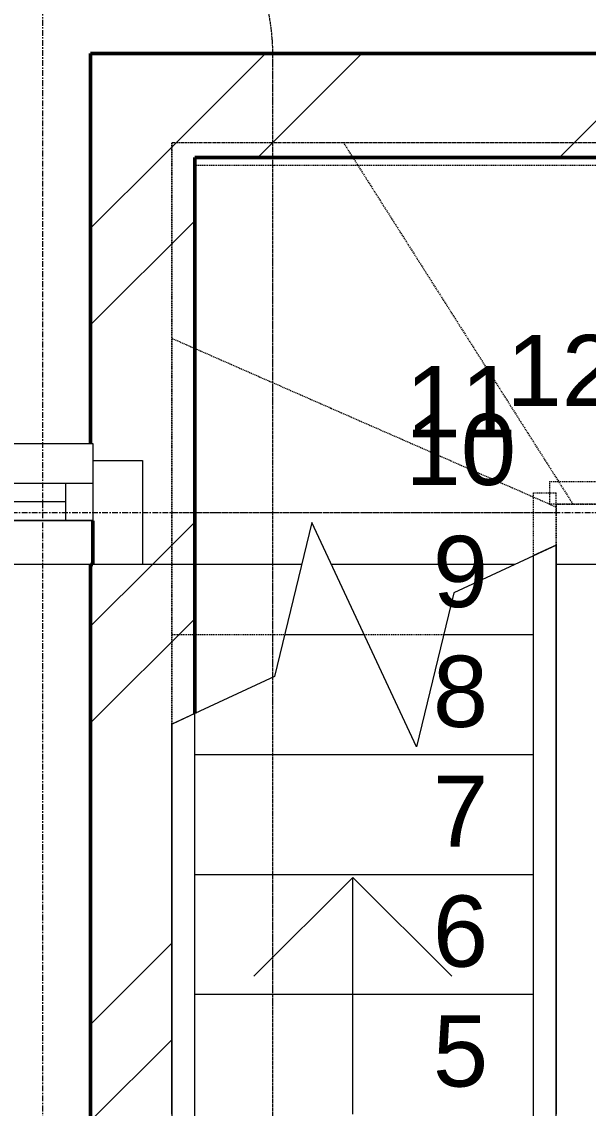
# Model space of a CAD drawing. Header units: inches. Extents: x 22 to 382261, y 22 to 371281.
# Drawn here: x 113623 to 114875, y 67364 to 69766 of the extents above; entities that cross this region are included whole.
import ezdxf

# ---------------------------------------------------------------- set-up
doc = ezdxf.new("R2010")
doc.units = ezdxf.units.IN
doc.header["$MEASUREMENT"] = 0
for name, pattern in [('_Tracejado médio', [4, 3, -1]), ('Grid Line 1_2_', [22.225, 12.7, -3.175, 3.175, -3.175]), ('Overhead', [3.96875, 2.38125, -1.5875])]:
    doc.linetypes.add(name, pattern=pattern)
for name, color, linetype, lineweight in [('A-ANNO-SYMB', 150, 'Continuous', 9), ('A-FLOR', 192, 'Continuous', 9), ('A-FLOR-HRAL', 11, 'Continuous', 9), ('A-GLAZ', 151, 'Continuous', 9), ('A-GLAZ-SILL', 1, 'Continuous', 9), ('A-WALL-PATT', 111, 'Continuous', 9), ('I-WALL', 2, 'Continuous', 9), ('S-GRID', 1, 'Continuous', 9), ('S-STRS', 31, 'Continuous', 9), ('S-STRS-ANNO', 31, 'Continuous', 9), ('S-STRS-MBND', 31, 'Overhead', 9)]:
    doc.layers.add(name, color=color, linetype=linetype, lineweight=lineweight)
doc.styles.add('Arial', font='arial.ttf', dxfattribs={"height": 506.015625})
pattern_1 = [(45, (101903.7, 56557.85), (-440.033, 440.033), []), (45, (101903.7, 57224.6), (-440.033, 440.033), [])]

# ---------------------------------------------------------------- blocks, each defined once
blk = doc.blocks.new('Top Rail Type - Top Rail_Internal_-V5-01-GROUND FLOOR FURNITURE PLAN')
at = {"layer": 'A-FLOR-HRAL', "linetype": 'Overhead'}
for p, q in [((12885.9, 12192), (12885.9, 12142)), ((12885.9, 12192), (13088.8, 12192)), ((12850.8, 12167), (12900.8, 12167)), ((12850.8, 12116.6), (12850.8, 12167)), ((12900.8, 12116.6), (12900.8, 12167)), ((12885.9, 12142), (13088.8, 12142)), ((12850.8, 12027.9), (12850.8, 12116.6)), ((12900.8, 12051.2), (12900.8, 12116.6))]:
    blk.add_line(p, q, dxfattribs=at)
at = {"layer": 'A-FLOR-HRAL'}
for p, q in [((12900.8, 12051.2), (12850.8, 12027.9)), ((12900.8, 9733.2), (12900.8, 12051.2)), ((12850.8, 9733.2), (12850.8, 12027.9))]:
    blk.add_line(p, q, dxfattribs=at)
blk = doc.blocks.new('Top Rail Type - Top Rail_Internal_-V6-01-GROUND FLOOR FURNITURE PLAN')
at = {"layer": 'A-FLOR-HRAL', "linetype": 'Overhead'}
for p, q in [((12051.6, 12941.2), (12384, 12941.2)), ((12051.6, 12762.8), (12051.6, 12941.2)), ((12384, 12941.2), (13628.7, 12941.2)), ((12101.6, 12891.2), (12384, 12891.2)), ((12101.6, 12762.8), (12101.6, 12891.2)), ((12384, 12891.2), (13628.7, 12891.2)), ((12051.6, 11655.2), (12051.6, 12762.8)), ((12101.6, 11678.5), (12101.6, 12762.8))]:
    blk.add_line(p, q, dxfattribs=at)
at = {"layer": 'A-FLOR-HRAL'}
for p, q in [((12101.6, 11678.5), (12051.6, 11655.2)), ((12101.6, 10606.8), (12101.6, 11678.5)), ((12051.6, 10606.8), (12051.6, 11655.2))]:
    blk.add_line(p, q, dxfattribs=at)
blk = doc.blocks.new('Windows_Sgl_Plain - 750 by 600-438113-01-GROUND FLOOR FURNITURE PLAN')
at = {"layer": 'A-GLAZ'}
for p, q in [((-375, 9.5), (375, 9.5)), ((-375, -161), (-375, 9.5)), ((375, 9.5), (-375, 9.5)), ((-315, -73.5), (-315, 9.5)), ((315, 9.5), (315, -73.5)), ((375, 9.5), (375, -161)), ((-375, -73.5), (-375, -25.5)), ((-315, -32), (315, -32)), ((375, -25.5), (375, -73.5)), ((375, -73.5), (-375, -73.5)), ((375, -161), (-375, -161))]:
    blk.add_line(p, q, dxfattribs=at)
at = {"layer": 'A-GLAZ-SILL'}
for p, q in [((-375, -161), (-375, -124.7)), ((375, -124.7), (375, -161)), ((375, -161), (-375, -161))]:
    blk.add_line(p, q, dxfattribs=at)

msp = doc.modelspace()

# ---------------------------------------------------------------- hatches: boundary and pattern name
at = {"layer": 'A-WALL-PATT'}
h = msp.add_hatch(dxfattribs=at)
h.set_pattern_fill('FP_1', color=256, style=0, pattern_type=2)
h.set_pattern_definition(pattern_1)
h.paths.add_polyline_path([(115794.9, 69466), (116024.9, 69466), (116024.9, 69696), (113775.3, 69696), (113775.3, 69466), (115216.7, 69466)])
h = msp.add_hatch(dxfattribs=at)
h.set_pattern_fill('FP_1', color=256, style=0, pattern_type=2)
h.set_pattern_definition(pattern_1)
h.paths.add_polyline_path([(113779.9, 68566), (114005.3, 68566), (114005.3, 69466), (113775.3, 69466), (113775.3, 68833.5), (113779.9, 68833.5), (113779.9, 68663)])
h = msp.add_hatch(dxfattribs=at)
h.set_pattern_fill('FP_1', color=256, style=0, pattern_type=2)
h.set_pattern_definition(pattern_1)
h.paths.add_polyline_path([(114005.3, 66441), (114005.3, 67165.2), (113955.3, 67165.2), (113955.3, 68213), (114005.3, 68236.4), (114005.3, 68566), (113775.3, 68566), (113775.3, 66441)])

# ---------------------------------------------------------------- linework, layer by layer
at = {"layer": 'A-ANNO-SYMB', "linetype": '_Tracejado médio'}
msp.add_line((114178.3, 65374.1), (114178.3, 69687.5), dxfattribs=at)
msp.add_arc((113653.3, 69687.5), 525, 0, 90, dxfattribs=at)
at = {"layer": 'A-FLOR'}
for p, q in [((114241.8, 68566), (113571, 68566)), ((114712.3, 68566), (114307.6, 68566)), ((116024.9, 68566), (114804.9, 68566))]:
    msp.add_line(p, q, dxfattribs=at)
at = {"layer": 'I-WALL', "lineweight": 50}
for p, q in [((116024.9, 69696), (113775.3, 69696)), ((113775.3, 69696), (113775.3, 68833.5)), ((114005.3, 69466), (115794.9, 69466)), ((114005.3, 68236.4), (114005.3, 69466)), ((113779.9, 68663), (113779.9, 68566)), ((113779.9, 68566), (113775.3, 68566)), ((113775.3, 68566), (113775.3, 66441))]:
    msp.add_line(p, q, dxfattribs=at)
at = {"layer": 'I-WALL'}
for p, q in [((113779.9, 68796), (113890.3, 68796)), ((113890.3, 68796), (113890.3, 68566))]:
    msp.add_line(p, q, dxfattribs=at)
at = {"layer": 'S-GRID', "linetype": 'Grid Line 1_2_'}
for p, q in [((113669.9, 47154.5), (113669.9, 70573.3)), ((88819.9, 68681), (127085.5, 68681))]:
    msp.add_line(p, q, dxfattribs=at)
at = {"layer": 'S-STRS'}
for p, q in [((114804.9, 68411), (114804.9, 68609.2)), ((114204.1, 68411), (114379.9, 68411)), ((114555.7, 68411), (114754.5, 68411)), ((114804.9, 68146), (114804.9, 68411)), ((113954.9, 68146), (113954.9, 68212.9)), ((113954.9, 67881), (113954.9, 68146)), ((114005.3, 68146), (114754.5, 68146)), ((114804.9, 67881), (114804.9, 68146)), ((113954.9, 67616), (113954.9, 67881)), ((114005.3, 67881), (114754.5, 67881)), ((114804.9, 67616), (114804.9, 67881)), ((113954.9, 67351), (113954.9, 67616)), ((114005.3, 67616), (114754.5, 67616)), ((114804.9, 67351), (114804.9, 67616))]:
    msp.add_line(p, q, dxfattribs=at)
at = {"layer": 'S-STRS', "linetype": 'Overhead'}
for p, q in [((114204.1, 68411), (114379.9, 68411)), ((114555.7, 68411), (114754.5, 68411)), ((114005.3, 68146), (114754.5, 68146)), ((114005.3, 67881), (114754.5, 67881)), ((114005.3, 67616), (114754.5, 67616))]:
    msp.add_line(p, q, dxfattribs=at)
at = {"layer": 'S-STRS-ANNO'}
for p, q in [((114354.9, 67874.4), (114136.2, 67655.6)), ((114354.9, 67616), (114354.9, 67874.4)), ((114354.9, 67874.4), (114573.7, 67655.6)), ((114354.9, 67351), (114354.9, 67616))]:
    msp.add_line(p, q, dxfattribs=at)
at = {"layer": 'S-STRS-MBND'}
for p, q in [((113954.9, 69499.4), (115829.9, 69499.4)), ((113954.9, 69221.3), (113954.9, 69499.4)), ((114333.7, 69499.4), (114841.6, 68699.4)), ((114333.7, 69499.4), (114841.6, 68699.4)), ((113954.9, 68212.9), (113954.9, 69221.3)), ((113954.9, 69066.1), (114804.9, 68693.1)), ((113954.9, 69066.1), (114804.9, 68693.1)), ((113954.9, 68681), (114804.9, 68681)), ((113954.9, 68681), (114804.9, 68681)), ((114804.9, 68699.4), (114979.9, 68699.4)), ((114804.9, 68609.2), (114804.9, 68699.4)), ((113954.9, 68411), (114005.3, 68411)), ((113954.9, 68411), (114005.3, 68411)), ((114005.3, 68411), (114204.1, 68411)), ((114005.3, 68411), (114204.1, 68411)), ((114379.9, 68411), (114555.7, 68411)), ((114379.9, 68411), (114555.7, 68411))]:
    msp.add_line(p, q, dxfattribs=at)
at = {"layer": 'S-STRS-MBND', "linetype": 'Continuous'}
for p, q in [((114264.4, 68658.9), (114181.7, 68318.6)), ((114495.5, 68163.2), (114264.4, 68658.9)), ((114804.9, 68609.2), (114578.2, 68503.5)), ((114578.2, 68503.5), (114495.5, 68163.2)), ((114181.7, 68318.6), (113954.9, 68212.9))]:
    msp.add_line(p, q, dxfattribs=at)

# ---------------------------------------------------------------- block references
at = {"layer": 'A-FLOR-HRAL'}
for name in ['Top Rail Type - Top Rail_Internal_-V6-01-GROUND FLOOR FURNITURE PLAN', 'Top Rail Type - Top Rail_Internal_-V5-01-GROUND FLOOR FURNITURE PLAN']:
    msp.add_blockref(name, (101903.7, 56557.9), dxfattribs=at)
at = {"layer": 'A-GLAZ', "rotation": 180}
msp.add_blockref('Windows_Sgl_Plain - 750 by 600-438113-01-GROUND FLOOR FURNITURE PLAN', (113404.9, 68672.6), dxfattribs=at)

# ---------------------------------------------------------------- texts
at = {"layer": 'S-STRS-ANNO', "char_height": 157.5, "attachment_point": 1, "line_spacing_factor": 0.941778, "style": 'Arial'}
for s, insert, width in [('12', (114694.4, 69073.7), 290.727), ('11', (114471.3, 69004.7), 290.727), ('10', (114471.3, 68899.4), 290.727), ('9', (114531.8, 68629.4), 145.363), ('8', (114531.8, 68364.4), 145.363), ('7', (114531.8, 68099.4), 145.363), ('6', (114531.8, 67834.4), 145.363), ('5', (114531.8, 67569.4), 145.363)]:
    msp.add_mtext(s, dxfattribs=dict(at, insert=insert, width=width))

doc.saveas('drawing.dxf')
